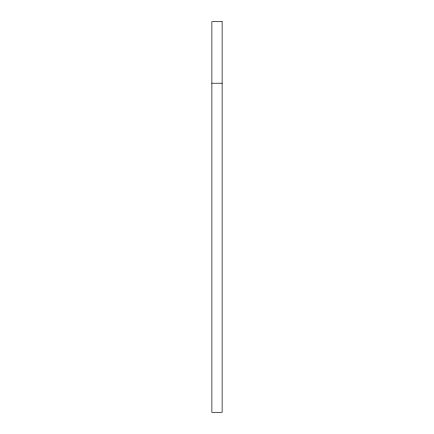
<?xml version="1.0" encoding="UTF-8"?>
<svg xmlns="http://www.w3.org/2000/svg" width="434" height="434" viewBox="0 0 434 434"><rect width="100%" height="100%" fill="white"/><g stroke="black" fill="none" stroke-linecap="round" stroke-linejoin="round"><path stroke-width="0.65" d="M211.873 83.214L222.127 83.214M222.127 21.7L211.873 21.7L211.873 412.3L222.127 412.3L222.127 21.7"/></g></svg>
